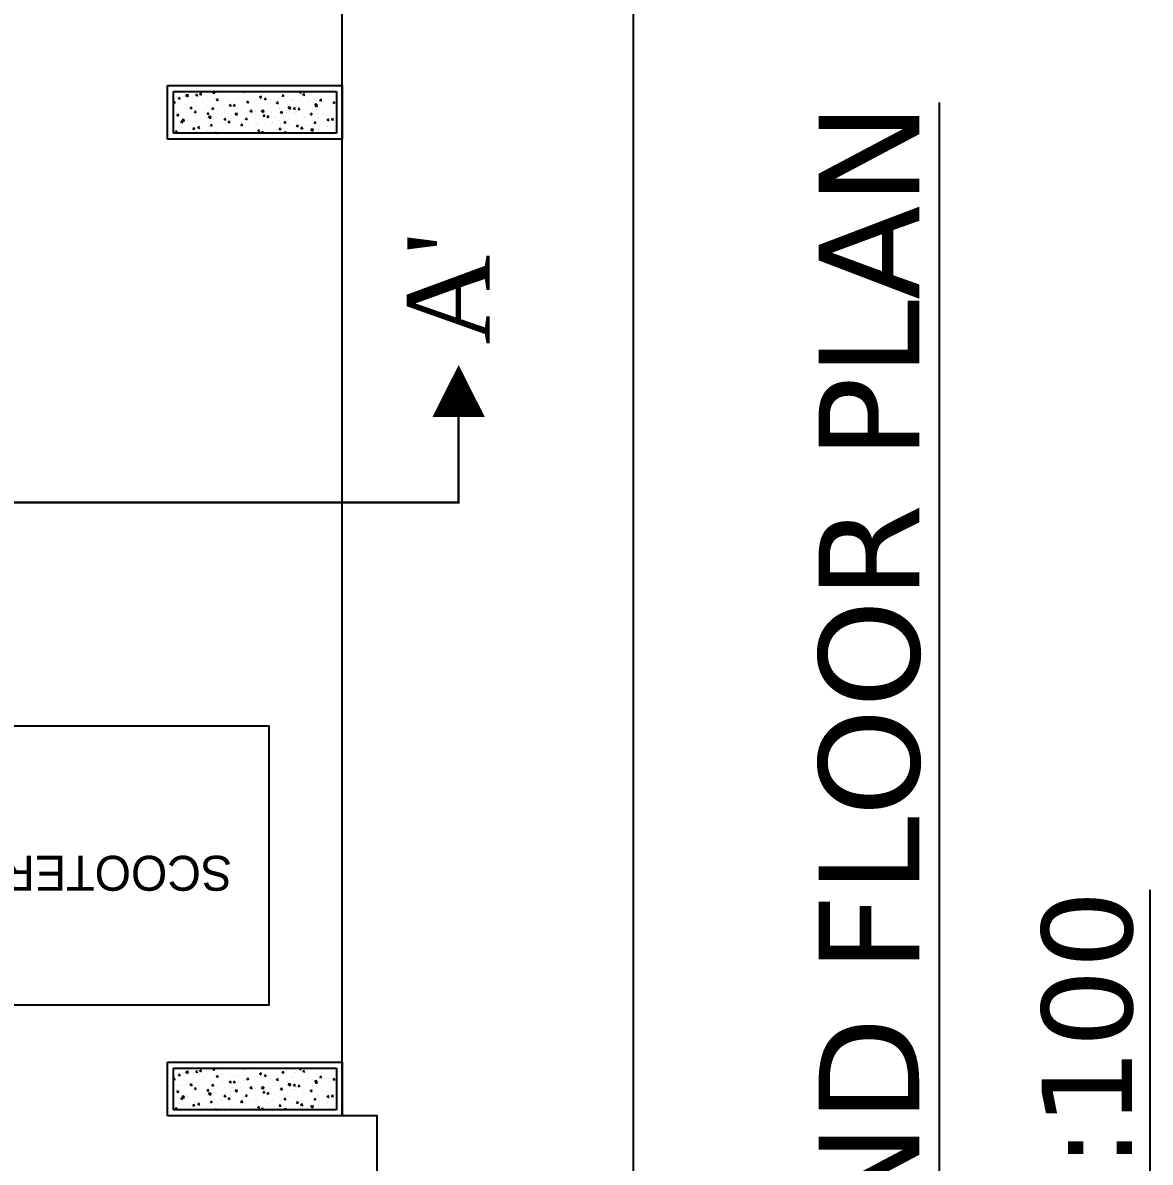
# Model space of a CAD drawing. Header units: inches. Extents: x 182687 to 187672, y -88924 to -84846.
# Drawn here: x 183095.9 to 183285.3, y -87516.2 to -87324.7 of the extents above; entities that cross this region are included whole.
import ezdxf
from ezdxf.enums import TextEntityAlignment as Align

# ---------------------------------------------------------------- set-up
doc = ezdxf.new("R2010")
doc.units = ezdxf.units.IN
doc.header["$MEASUREMENT"] = 0
doc.header["$PDMODE"] = 97
doc.styles.add('DimText', font='arial.ttf')
doc.styles.add('HemBha', font='GOTHIC.TTF')
doc.styles.get("Standard").update_dxf_attribs({"font": 'arial.ttf'})
doc.dimstyles.new('RECORDED', dxfattribs={"dimtxt": 0.23, "dimasz": 0.2, "dimexe": 0.15, "dimexo": 0.3, "dimgap": 0.15, "dimtad": 0, "dimrnd": 0.005, "dimzin": 0, "dimdsep": 46, "dimtxsty": 'DimText', "dimblk1": 'ARCHTICK', "dimblk2": 'ARCHTICK', "dimsah": 1, "dimcen": 0.2, "dimdle": 0.1, "dimadec": 0, "dimazin": 0, "dimtfac": 1, "dimtofl": 0, "dimtmove": 0, "dimatfit": 3, "dimfxl": 300, "dimtolj": 1, "dimtzin": 0, "dimarcsym": 0})

# ---------------------------------------------------------------- blocks, each defined once
blk = doc.blocks.new('_ArchTick')
at = {"color": 0, "linetype": 'ByBlock', "const_width": 0.15}
blk.add_lwpolyline([(-0.5, -0.5), (0.5, 0.5)], dxfattribs=at)
blk = doc.blocks.new('*D33')
at = {"color": 0, "lineweight": -2, "transparency": 16777216}
for p, q in [((183198.44, -87162.6), (183198.44, -87542.46)), ((183149.83, -87162.7), (183198.59, -87162.7)), ((183198.44, -87924.28), (183198.44, -87544.42)), ((183155.7, -87924.18), (183198.59, -87924.18))]:
    blk.add_line(p, q, dxfattribs=at)
at = {"layer": 'Defpoints', "color": 0, "transparency": 16777216}
for p in [(183149.53, -87162.7), (183155.4, -87924.18), (183198.44, -87924.18)]:
    blk.add_point(p, dxfattribs=at)
at = {"color": 0, "lineweight": -2, "transparency": 16777216, "xscale": 0.2000000029802322, "yscale": 0.2000000029802322, "zscale": 0.2000000029802322}
for p, rotation in [((183198.44, -87162.7), 90), ((183198.44, -87924.18), 270)]:
    blk.add_blockref('_ArchTick', p, dxfattribs=dict(at, rotation=rotation))
at = {"color": 0, "transparency": 16777216, "insert": (183198.44, -87543.44), "char_height": 0.23, "attachment_point": 5, "rotation": 90, "style": 'DimText'}
blk.add_mtext('\\A1;{\\H1.7391x;761.48}', dxfattribs=at)

msp = doc.modelspace()

# ---------------------------------------------------------------- linework, layer by layer
for p, q in [((183120.178, -87344.25), (183120.178, -87335.25)), ((183120.178, -87335.25), (183149.526, -87335.25)), ((183121.156, -87343.272), (183121.156, -87336.229)), ((183121.156, -87336.229), (183148.548, -87336.229)), ((183148.548, -87336.229), (183148.548, -87343.272)), ((183149.526, -87335.25), (183149.526, -87344.25)), ((183149.526, -87344.25), (183120.178, -87344.25)), ((183148.548, -87343.272), (183121.156, -87343.272)), ((183120.178, -87508.442), (183120.178, -87499.442)), ((183120.178, -87499.442), (183149.526, -87499.442)), ((183149.526, -87499.442), (183149.526, -87508.442)), ((183121.156, -87507.463), (183121.156, -87500.42)), ((183121.156, -87500.42), (183148.548, -87500.42)), ((183148.548, -87500.42), (183148.548, -87507.463)), ((183148.548, -87507.463), (183121.156, -87507.463)), ((183149.526, -87508.442), (183120.178, -87508.442))]:
    msp.add_line(p, q)
at = {"linetype": 'Continuous'}
for p, q in [((183121.744, -87336.465), (183121.744, -87336.465)), ((183123.626, -87336.817), (183123.254, -87336.861)), ((183123.571, -87337.165), (183123.254, -87336.86)), ((183123.572, -87337.165), (183123.626, -87336.817)), ((183125.187, -87336.788), (183124.941, -87336.834)), ((183125.166, -87337.022), (183124.941, -87336.834)), ((183125.003, -87336.247), (183125.003, -87336.247)), ((183125.166, -87337.022), (183125.187, -87336.788)), ((183125.737, -87336.853), (183125.632, -87336.579)), ((183125.868, -87336.659), (183125.632, -87336.579)), ((183125.737, -87336.853), (183125.868, -87336.659)), ((183127.009, -87336.585), (183127.009, -87336.585)), ((183127.397, -87336.63), (183127.397, -87336.63)), ((183128.085, -87336.299), (183127.713, -87336.342)), ((183128.031, -87336.646), (183127.713, -87336.342)), ((183128.13, -87336.245), (183127.885, -87336.291)), ((183128.11, -87336.479), (183127.885, -87336.291)), ((183128.031, -87336.647), (183128.085, -87336.299)), ((183128.11, -87336.479), (183128.13, -87336.245)), ((183128.812, -87336.679), (183128.812, -87336.679)), ((183129.535, -87336.522), (183129.535, -87336.522)), ((183129.958, -87336.259), (183129.958, -87336.259)), ((183132.987, -87336.422), (183132.913, -87336.229)), ((183132.987, -87336.422), (183133.118, -87336.229)), ((183133.086, -87336.798), (183133.086, -87336.798)), ((183134.464, -87336.844), (183134.464, -87336.844)), ((183134.913, -87336.27), (183134.913, -87336.27)), ((183135.879, -87336.893), (183135.879, -87336.893)), ((183137.163, -87336.25), (183137.163, -87336.25)), ((183137.227, -87336.441), (183137.227, -87336.441)), ((183139.658, -87336.88), (183139.413, -87336.926)), ((183139.637, -87337.114), (183139.413, -87336.926)), ((183139.637, -87337.114), (183139.658, -87336.88)), ((183139.868, -87336.282), (183139.868, -87336.282)), ((183141.677, -87336.965), (183141.677, -87336.965)), ((183142.601, -87336.337), (183142.356, -87336.383)), ((183142.581, -87336.571), (183142.356, -87336.383)), ((183142.581, -87336.571), (183142.601, -87336.337)), ((183143.075, -87336.942), (183142.97, -87336.668)), ((183143.207, -87336.748), (183142.97, -87336.668)), ((183143.075, -87336.942), (183143.207, -87336.748)), ((183143.228, -87336.48), (183143.228, -87336.48)), ((183144.294, -87336.655), (183144.294, -87336.655)), ((183144.823, -87336.294), (183144.823, -87336.294)), ((183145.754, -87336.417), (183145.754, -87336.417)), ((183147.056, -87336.243), (183147.056, -87336.243)), ((183148.47, -87336.292), (183148.47, -87336.292)), ((183121.324, -87338.237), (183121.219, -87337.963)), ((183121.455, -87338.042), (183121.219, -87337.963)), ((183121.299, -87337.58), (183121.299, -87337.58)), ((183121.324, -87338.237), (183121.455, -87338.042)), ((183121.381, -87337.618), (183121.381, -87337.618)), ((183121.701, -87337.105), (183121.701, -87337.105)), ((183121.873, -87337.445), (183121.873, -87337.445)), ((183122.243, -87337.331), (183121.998, -87337.377)), ((183122.223, -87337.565), (183121.998, -87337.377)), ((183122.223, -87337.565), (183122.243, -87337.331)), ((183122.933, -87337.133), (183122.933, -87337.133)), ((183123.003, -87337.152), (183123.003, -87337.152)), ((183123.06, -87338.368), (183123.06, -87338.368)), ((183123.288, -87337.495), (183123.288, -87337.495)), ((183123.417, -87338.474), (183123.417, -87338.474)), ((183124.306, -87337.2), (183124.306, -87337.2)), ((183124.636, -87337.042), (183124.636, -87337.042)), ((183124.831, -87338.524), (183124.831, -87338.524)), ((183124.932, -87337.895), (183124.932, -87337.895)), ((183125.394, -87338.529), (183125.394, -87338.529)), ((183125.458, -87337.07), (183125.458, -87337.07)), ((183125.609, -87337.247), (183125.609, -87337.247)), ((183126.179, -87338.071), (183126.179, -87338.071)), ((183126.254, -87337.592), (183126.254, -87337.592)), ((183126.911, -87337.295), (183126.911, -87337.295)), ((183126.921, -87338.674), (183126.921, -87338.674)), ((183128.015, -87338.379), (183128.015, -87338.379)), ((183128.214, -87337.343), (183128.214, -87337.343)), ((183128.574, -87337.805), (183128.469, -87337.531)), ((183128.706, -87337.611), (183128.469, -87337.531)), ((183128.574, -87337.805), (183128.706, -87337.611)), ((183128.941, -87337.659), (183128.941, -87337.659)), ((183129.009, -87337.347), (183129.009, -87337.347)), ((183129.446, -87338.61), (183129.446, -87338.61)), ((183129.517, -87337.39), (183129.517, -87337.39)), ((183130.349, -87338.541), (183130.349, -87338.541)), ((183130.355, -87337.709), (183130.355, -87337.709)), ((183130.484, -87338.688), (183130.484, -87338.688)), ((183130.828, -87338.509), (183130.583, -87338.554)), ((183130.807, -87338.743), (183130.583, -87338.554)), ((183130.807, -87338.743), (183130.828, -87338.509)), ((183130.819, -87337.438), (183130.819, -87337.438)), ((183130.998, -87338.125), (183130.998, -87338.125)), ((183131.209, -87337.603), (183131.209, -87337.603)), ((183131.412, -87338.758), (183131.307, -87338.484)), ((183131.543, -87338.563), (183131.307, -87338.484)), ((183131.412, -87338.758), (183131.543, -87338.563)), ((183131.703, -87337.256), (183131.703, -87337.256)), ((183131.898, -87338.738), (183131.898, -87338.738)), ((183132.122, -87337.485), (183132.122, -87337.485)), ((183132.97, -87338.391), (183132.97, -87338.391)), ((183132.998, -87338.887), (183132.998, -87338.887)), ((183133.246, -87338.286), (183133.246, -87338.286)), ((183133.424, -87337.533), (183133.424, -87337.533)), ((183133.523, -87338.062), (183133.523, -87338.062)), ((183133.771, -87337.966), (183133.526, -87338.011)), ((183133.751, -87338.2), (183133.526, -87338.011)), ((183133.751, -87338.2), (183133.771, -87337.966)), ((183134.727, -87337.58), (183134.727, -87337.58)), ((183135.075, -87337.577), (183135.075, -87337.577)), ((183135.304, -87338.553), (183135.304, -87338.553)), ((183135.825, -87337.374), (183135.72, -87337.1)), ((183135.956, -87337.179), (183135.72, -87337.1)), ((183135.825, -87337.374), (183135.956, -87337.179)), ((183136.008, -87337.873), (183136.008, -87337.873)), ((183136.03, -87337.628), (183136.03, -87337.628)), ((183136.164, -87337.615), (183136.164, -87337.615)), ((183136.715, -87337.423), (183136.469, -87337.469)), ((183136.694, -87337.657), (183136.469, -87337.469)), ((183136.694, -87337.657), (183136.715, -87337.423)), ((183137.074, -87338.339), (183137.074, -87338.339)), ((183137.332, -87337.676), (183137.332, -87337.676)), ((183137.422, -87337.923), (183137.422, -87337.923)), ((183137.551, -87338.902), (183137.551, -87338.902)), ((183137.6, -87337.514), (183137.6, -87337.514)), ((183137.925, -87338.403), (183137.925, -87338.403)), ((183138.662, -87338.326), (183138.557, -87338.052)), ((183138.794, -87338.131), (183138.557, -87338.052)), ((183138.635, -87337.723), (183138.635, -87337.723)), ((183138.662, -87338.326), (183138.794, -87338.131)), ((183138.77, -87337.47), (183138.77, -87337.47)), ((183139.152, -87337.028), (183139.152, -87337.028)), ((183139.938, -87337.771), (183139.938, -87337.771)), ((183140.26, -87338.564), (183140.26, -87338.564)), ((183140.314, -87338.5), (183140.314, -87338.5)), ((183141.119, -87337.626), (183141.119, -87337.626)), ((183141.151, -87337.79), (183141.151, -87337.79)), ((183141.24, -87337.818), (183141.24, -87337.818)), ((183141.532, -87337.058), (183141.532, -87337.058)), ((183142.543, -87337.866), (183142.543, -87337.866)), ((183142.88, -87338.414), (183142.88, -87338.414)), ((183142.946, -87337.108), (183142.946, -87337.108)), ((183143.075, -87338.087), (183143.075, -87338.087)), ((183143.14, -87338.569), (183143.14, -87338.569)), ((183143.845, -87337.914), (183143.845, -87337.914)), ((183144.49, -87338.137), (183144.49, -87338.137)), ((183145.275, -87338.4), (183144.903, -87338.443)), ((183145.221, -87338.747), (183144.903, -87338.443)), ((183145.299, -87338.601), (183145.054, -87338.646)), ((183145.279, -87338.835), (183145.054, -87338.646)), ((183145.148, -87337.961), (183145.148, -87337.961)), ((183145.215, -87338.576), (183145.215, -87338.576)), ((183145.221, -87338.748), (183145.275, -87338.4)), ((183145.228, -87337.242), (183145.228, -87337.242)), ((183145.279, -87338.835), (183145.299, -87338.601)), ((183145.665, -87338.506), (183145.665, -87338.506)), ((183145.913, -87337.895), (183145.808, -87337.621)), ((183146.044, -87337.7), (183145.808, -87337.621)), ((183145.838, -87337.684), (183145.838, -87337.684)), ((183145.913, -87337.895), (183146.044, -87337.7)), ((183146.074, -87337.638), (183146.074, -87337.638)), ((183146.451, -87338.009), (183146.451, -87338.009)), ((183147.217, -87338.021), (183147.217, -87338.021)), ((183147.381, -87338.714), (183147.381, -87338.714)), ((183147.753, -87338.056), (183147.753, -87338.056)), ((183147.835, -87338.426), (183147.835, -87338.426)), ((183148.242, -87338.058), (183147.997, -87338.103)), ((183148.222, -87338.292), (183147.997, -87338.103)), ((183148.222, -87338.292), (183148.242, -87338.058)), ((183121.293, -87339.707), (183121.293, -87339.707)), ((183121.69, -87339.862), (183121.69, -87339.862)), ((183121.998, -87340.138), (183121.752, -87340.183)), ((183121.977, -87340.372), (183121.752, -87340.183)), ((183121.977, -87340.372), (183121.998, -87340.138)), ((183121.994, -87339.137), (183121.994, -87339.137)), ((183122.199, -87339.916), (183122.199, -87339.916)), ((183122.844, -87339.222), (183122.844, -87339.222)), ((183123.297, -87339.185), (183123.297, -87339.185)), ((183123.451, -87340.65), (183123.451, -87340.65)), ((183124.161, -87339.189), (183124.056, -87338.915)), ((183124.293, -87338.994), (183124.056, -87338.915)), ((183124.161, -87339.189), (183124.293, -87338.994)), ((183124.599, -87339.232), (183124.599, -87339.232)), ((183124.941, -87339.595), (183124.696, -87339.64)), ((183124.921, -87339.829), (183124.696, -87339.64)), ((183124.844, -87339.984), (183124.844, -87339.984)), ((183124.921, -87339.829), (183124.941, -87339.595)), ((183124.96, -87339.504), (183124.96, -87339.504)), ((183125.369, -87339.159), (183125.369, -87339.159)), ((183125.786, -87340.811), (183125.786, -87340.811)), ((183125.902, -87339.28), (183125.902, -87339.28)), ((183126.374, -87339.553), (183126.374, -87339.553)), ((183126.503, -87340.533), (183126.503, -87340.533)), ((183126.645, -87339.874), (183126.645, -87339.874)), ((183126.833, -87340.762), (183126.833, -87340.762)), ((183126.999, -87340.141), (183126.894, -87339.867)), ((183127.13, -87339.947), (183126.894, -87339.867)), ((183126.999, -87340.141), (183127.13, -87339.947)), ((183127.437, -87340.475), (183127.066, -87340.518)), ((183127.383, -87340.823), (183127.066, -87340.518)), ((183127.205, -87339.327), (183127.205, -87339.327)), ((183127.383, -87340.823), (183127.437, -87340.475)), ((183127.884, -87339.052), (183127.639, -87339.097)), ((183127.864, -87339.286), (183127.639, -87339.097)), ((183127.723, -87339.101), (183127.723, -87339.101)), ((183127.864, -87339.286), (183127.884, -87339.052)), ((183127.918, -87340.583), (183127.918, -87340.583)), ((183128.406, -87340.661), (183128.406, -87340.661)), ((183128.507, -87339.375), (183128.507, -87339.375)), ((183128.921, -87339.436), (183128.921, -87339.436)), ((183129.266, -87340.13), (183129.266, -87340.13)), ((183129.358, -87340.699), (183129.358, -87340.699)), ((183129.836, -87341.093), (183129.731, -87340.819)), ((183129.968, -87340.899), (183129.731, -87340.819)), ((183129.81, -87339.423), (183129.81, -87339.423)), ((183130.91, -87340.214), (183130.91, -87340.214)), ((183131.113, -87339.47), (183131.113, -87339.47)), ((183131.897, -87339.956), (183131.525, -87339.999)), ((183131.843, -87340.304), (183131.525, -87339.999)), ((183131.6, -87339.885), (183131.6, -87339.885)), ((183131.843, -87340.304), (183131.897, -87339.956)), ((183132.027, -87339.718), (183132.027, -87339.718)), ((183132.415, -87339.518), (183132.415, -87339.518)), ((183133.526, -87340.773), (183133.28, -87340.818)), ((183133.505, -87341.007), (183133.28, -87340.818)), ((183133.361, -87340.673), (183133.361, -87340.673)), ((183133.435, -87340.151), (183133.435, -87340.151)), ((183133.442, -87339.768), (183133.442, -87339.768)), ((183133.505, -87341.007), (183133.526, -87340.773)), ((183133.571, -87340.747), (183133.571, -87340.747)), ((183133.718, -87339.565), (183133.718, -87339.565)), ((183134.249, -87339.71), (183134.144, -87339.436)), ((183134.381, -87339.515), (183134.144, -87339.436)), ((183134.249, -87339.71), (183134.381, -87339.515)), ((183134.79, -87339.315), (183134.79, -87339.315)), ((183134.985, -87340.797), (183134.985, -87340.797)), ((183134.987, -87339.666), (183134.987, -87339.666)), ((183135.02, -87339.613), (183135.02, -87339.613)), ((183136.302, -87339.785), (183135.984, -87339.48)), ((183136.356, -87339.437), (183135.985, -87339.48)), ((183136.469, -87340.23), (183136.224, -87340.275)), ((183136.448, -87340.464), (183136.224, -87340.275)), ((183136.302, -87339.785), (183136.356, -87339.437)), ((183136.323, -87339.66), (183136.323, -87339.66)), ((183136.333, -87340.344), (183136.333, -87340.344)), ((183136.448, -87340.464), (183136.469, -87340.23)), ((183136.555, -87339.897), (183136.555, -87339.897)), ((183137.087, -87340.662), (183136.982, -87340.388)), ((183137.218, -87340.467), (183136.982, -87340.388)), ((183136.986, -87340.428), (183136.986, -87340.428)), ((183137.087, -87340.662), (183137.218, -87340.467)), ((183137.512, -87339.603), (183137.512, -87339.603)), ((183137.626, -87339.708), (183137.626, -87339.708)), ((183138.316, -87340.685), (183138.316, -87340.685)), ((183138.928, -87339.756), (183138.928, -87339.756)), ((183138.966, -87338.952), (183138.966, -87338.952)), ((183139.063, -87339.117), (183139.063, -87339.117)), ((183139.095, -87339.932), (183139.095, -87339.932)), ((183139.412, -87339.687), (183139.167, -87339.732)), ((183139.392, -87339.921), (183139.167, -87339.732)), ((183139.392, -87339.921), (183139.412, -87339.687)), ((183140.231, -87339.803), (183140.231, -87339.803)), ((183140.816, -87338.918), (183140.444, -87338.962)), ((183140.762, -87339.266), (183140.444, -87338.961)), ((183140.509, -87339.982), (183140.509, -87339.982)), ((183140.762, -87339.266), (183140.816, -87338.918)), ((183141.063, -87339.879), (183141.063, -87339.879)), ((183141.5, -87339.278), (183141.395, -87339.004)), ((183141.631, -87339.083), (183141.395, -87339.004)), ((183141.5, -87339.278), (183141.631, -87339.083)), ((183141.51, -87339.908), (183141.51, -87339.908)), ((183141.534, -87339.851), (183141.534, -87339.851)), ((183141.589, -87339.054), (183141.589, -87339.054)), ((183141.857, -87339.529), (183141.857, -87339.529)), ((183142.356, -87339.144), (183142.11, -87339.189)), ((183142.335, -87339.378), (183142.11, -87339.189)), ((183142.335, -87339.378), (183142.356, -87339.144)), ((183142.836, -87339.898), (183142.836, -87339.898)), ((183143.052, -87340.658), (183143.052, -87340.658)), ((183143.272, -87340.696), (183143.272, -87340.696)), ((183143.401, -87340.558), (183143.401, -87340.558)), ((183144.139, -87339.946), (183144.139, -87339.946)), ((183144.337, -87340.23), (183144.232, -87339.956)), ((183144.469, -87340.036), (183144.232, -87339.956)), ((183144.337, -87340.23), (183144.469, -87340.036)), ((183144.619, -87339.117), (183144.619, -87339.117)), ((183145.14, -87339.331), (183145.14, -87339.331)), ((183145.441, -87339.994), (183145.441, -87339.994)), ((183145.577, -87340.595), (183145.577, -87340.595)), ((183146.033, -87339.166), (183146.033, -87339.166)), ((183146.162, -87340.146), (183146.162, -87340.146)), ((183146.465, -87339.92), (183146.465, -87339.92)), ((183146.744, -87340.041), (183146.744, -87340.041)), ((183147.129, -87340.109), (183147.129, -87340.109)), ((183147.576, -87340.196), (183147.576, -87340.196)), ((183148.047, -87340.089), (183148.047, -87340.089)), ((183148.227, -87340.708), (183148.227, -87340.708)), ((183121.204, -87341.796), (183121.204, -87341.796)), ((183122.082, -87342.144), (183122.082, -87342.144)), ((183122.245, -87341.114), (183122.245, -87341.114)), ((183122.394, -87341.398), (183122.394, -87341.398)), ((183122.586, -87341.525), (183122.481, -87341.251)), ((183122.717, -87341.33), (183122.481, -87341.251)), ((183122.523, -87342.378), (183122.523, -87342.378)), ((183122.586, -87341.525), (183122.717, -87341.33)), ((183122.978, -87340.993), (183122.606, -87341.037)), ((183122.924, -87341.341), (183122.606, -87341.037)), ((183122.756, -87341.311), (183122.756, -87341.311)), ((183122.924, -87341.342), (183122.978, -87340.993)), ((183123.547, -87341.161), (183123.547, -87341.161)), ((183123.742, -87340.945), (183123.742, -87340.945)), ((183123.937, -87342.427), (183123.937, -87342.427)), ((183124.696, -87342.402), (183124.45, -87342.447)), ((183124.675, -87342.636), (183124.45, -87342.447)), ((183124.675, -87342.636), (183124.696, -87342.402)), ((183124.756, -87342.073), (183124.756, -87342.073)), ((183124.85, -87341.209), (183124.85, -87341.209)), ((183125.281, -87341.248), (183125.281, -87341.248)), ((183125.285, -87341.975), (183125.285, -87341.975)), ((183125.423, -87342.477), (183125.318, -87342.203)), ((183125.555, -87342.282), (183125.318, -87342.203)), ((183125.423, -87342.477), (183125.555, -87342.282)), ((183126.153, -87341.256), (183126.153, -87341.256)), ((183127.037, -87342.156), (183127.037, -87342.156)), ((183127.639, -87341.859), (183127.394, -87341.904)), ((183127.618, -87342.093), (183127.394, -87341.904)), ((183127.455, -87341.304), (183127.455, -87341.304)), ((183127.618, -87342.093), (183127.639, -87341.859)), ((183128.047, -87341.562), (183128.047, -87341.562)), ((183128.758, -87341.351), (183128.758, -87341.351)), ((183128.832, -87341.524), (183128.832, -87341.524)), ((183129.461, -87341.612), (183129.461, -87341.612)), ((183129.59, -87342.592), (183129.59, -87342.592)), ((183129.836, -87341.093), (183129.968, -87340.899)), ((183130.06, -87341.399), (183130.06, -87341.399)), ((183130.582, -87341.316), (183130.337, -87341.361)), ((183130.562, -87341.55), (183130.337, -87341.361)), ((183130.562, -87341.55), (183130.582, -87341.316)), ((183130.741, -87340.823), (183130.741, -87340.823)), ((183130.809, -87341.16), (183130.809, -87341.16)), ((183130.821, -87342.303), (183130.821, -87342.303)), ((183131.004, -87342.642), (183131.004, -87342.642)), ((183131.363, -87341.447), (183131.363, -87341.447)), ((183131.992, -87342.167), (183131.992, -87342.167)), ((183132.353, -87342.189), (183132.353, -87342.189)), ((183132.674, -87342.045), (183132.569, -87341.771)), ((183132.805, -87341.851), (183132.569, -87341.771)), ((183132.666, -87341.494), (183132.666, -87341.494)), ((183132.674, -87342.045), (183132.805, -87341.851)), ((183132.909, -87340.976), (183132.909, -87340.976)), ((183133.347, -87342.24), (183133.347, -87342.24)), ((183133.968, -87341.542), (183133.968, -87341.542)), ((183134.898, -87341.755), (183134.898, -87341.755)), ((183135.114, -87341.777), (183135.114, -87341.777)), ((183135.271, -87341.589), (183135.271, -87341.589)), ((183135.511, -87342.997), (183135.406, -87342.723)), ((183135.643, -87342.803), (183135.406, -87342.723)), ((183135.696, -87340.835), (183135.696, -87340.835)), ((183136.528, -87341.826), (183136.528, -87341.826)), ((183136.574, -87341.637), (183136.574, -87341.637)), ((183136.898, -87342.517), (183136.898, -87342.517)), ((183136.947, -87342.179), (183136.947, -87342.179)), ((183137.423, -87341.691), (183137.423, -87341.691)), ((183137.876, -87341.685), (183137.876, -87341.685)), ((183137.877, -87341.374), (183137.877, -87341.374)), ((183139.167, -87342.494), (183138.921, -87342.539)), ((183139.146, -87342.728), (183138.921, -87342.539)), ((183138.975, -87341.206), (183138.975, -87341.206)), ((183139.146, -87342.728), (183139.167, -87342.494)), ((183139.179, -87341.732), (183139.179, -87341.732)), ((183139.42, -87342.403), (183139.42, -87342.403)), ((183139.924, -87341.614), (183139.819, -87341.34)), ((183140.056, -87341.419), (183139.819, -87341.34)), ((183139.924, -87341.614), (183140.056, -87341.419)), ((183140.481, -87341.78), (183140.481, -87341.78)), ((183140.638, -87340.961), (183140.638, -87340.961)), ((183140.651, -87340.846), (183140.651, -87340.846)), ((183140.975, -87341.968), (183140.975, -87341.968)), ((183141.5, -87341.143), (183141.5, -87341.143)), ((183141.784, -87341.827), (183141.784, -87341.827)), ((183142.11, -87341.951), (183141.865, -87341.996)), ((183142.09, -87342.185), (183141.865, -87341.996)), ((183141.902, -87342.191), (183141.902, -87342.191)), ((183142.052, -87341.011), (183142.052, -87341.011)), ((183142.09, -87342.185), (183142.11, -87341.951)), ((183142.181, -87341.991), (183142.181, -87341.991)), ((183142.762, -87342.566), (183142.657, -87342.292)), ((183142.893, -87342.371), (183142.657, -87342.292)), ((183142.762, -87342.566), (183142.893, -87342.371)), ((183143.087, -87341.875), (183143.087, -87341.875)), ((183143.596, -87342.04), (183143.596, -87342.04)), ((183144.627, -87342.576), (183144.256, -87342.619)), ((183144.573, -87342.924), (183144.256, -87342.619)), ((183144.389, -87341.922), (183144.389, -87341.922)), ((183144.573, -87342.924), (183144.627, -87342.576)), ((183145.053, -87341.408), (183144.808, -87341.453)), ((183145.033, -87341.642), (183144.808, -87341.453)), ((183144.944, -87341.588), (183144.944, -87341.588)), ((183145.033, -87341.642), (183145.053, -87341.408)), ((183145.052, -87341.42), (183145.052, -87341.42)), ((183145.489, -87342.684), (183145.489, -87342.684)), ((183145.606, -87340.858), (183145.606, -87340.858)), ((183145.692, -87341.97), (183145.692, -87341.97)), ((183146.487, -87342.617), (183146.487, -87342.617)), ((183146.857, -87342.202), (183146.857, -87342.202)), ((183146.995, -87342.018), (183146.995, -87342.018)), ((183147.041, -87342.198), (183147.041, -87342.198)), ((183147.175, -87341.182), (183147.07, -87340.908)), ((183147.306, -87340.988), (183147.07, -87340.908)), ((183147.175, -87341.182), (183147.306, -87340.988)), ((183147.705, -87341.175), (183147.705, -87341.175)), ((183147.997, -87340.865), (183147.752, -87340.91)), ((183147.976, -87341.099), (183147.752, -87340.91)), ((183147.976, -87341.099), (183147.997, -87340.865)), ((183148.297, -87342.065), (183148.297, -87342.065)), ((183121.218, -87343.075), (183121.218, -87343.075)), ((183121.223, -87343.082), (183121.223, -87343.082)), ((183121.752, -87342.945), (183121.507, -87342.99)), ((183121.732, -87343.179), (183121.507, -87342.99)), ((183121.732, -87343.179), (183121.752, -87342.945)), ((183122.52, -87343.123), (183122.52, -87343.123)), ((183123.823, -87343.17), (183123.823, -87343.17)), ((183123.843, -87342.932), (183123.843, -87342.932)), ((183125.125, -87343.218), (183125.125, -87343.218)), ((183126.178, -87343.094), (183126.178, -87343.094)), ((183126.428, -87343.265), (183126.428, -87343.265)), ((183126.745, -87342.851), (183126.745, -87342.851)), ((183126.829, -87343.004), (183126.829, -87343.004)), ((183128.201, -87343.272), (183128.156, -87343.155)), ((183128.392, -87343.234), (183128.156, -87343.155)), ((183128.367, -87343.272), (183128.392, -87343.234)), ((183128.798, -87342.943), (183128.798, -87342.943)), ((183129.27, -87342.788), (183129.27, -87342.788)), ((183131.133, -87343.105), (183131.133, -87343.105)), ((183132.821, -87343.065), (183132.821, -87343.065)), ((183133.753, -87342.955), (183133.753, -87342.955)), ((183133.896, -87343.218), (183133.896, -87343.218)), ((183135.511, -87342.997), (183135.643, -87342.803)), ((183136.223, -87343.037), (183135.978, -87343.082)), ((183136.203, -87343.271), (183135.978, -87343.082)), ((183136.088, -87343.117), (183136.088, -87343.117)), ((183136.203, -87343.271), (183136.223, -87343.037)), ((183136.657, -87342.806), (183136.657, -87342.806)), ((183138.072, -87342.856), (183138.072, -87342.856)), ((183138.708, -87342.967), (183138.708, -87342.967)), ((183140.168, -87343.095), (183139.796, -87343.138)), ((183139.936, -87343.272), (183139.796, -87343.138)), ((183140.14, -87343.272), (183140.168, -87343.095)), ((183141.043, -87343.128), (183141.043, -87343.128)), ((183141.412, -87343.232), (183141.412, -87343.232)), ((183142.964, -87342.747), (183142.964, -87342.747)), ((183143.663, -87342.978), (183143.663, -87342.978)), ((183143.725, -87343.02), (183143.725, -87343.02)), ((183145.139, -87343.07), (183145.139, -87343.07)), ((183145.505, -87343.272), (183145.494, -87343.244)), ((183145.578, -87343.272), (183145.494, -87343.244)), ((183145.998, -87343.14), (183145.998, -87343.14)), ((183121.701, -87501.296), (183121.701, -87501.296)), ((183121.744, -87500.656), (183121.744, -87500.656)), ((183121.873, -87501.636), (183121.873, -87501.636)), ((183122.243, -87501.523), (183121.998, -87501.568)), ((183122.223, -87501.757), (183121.998, -87501.568)), ((183122.223, -87501.757), (183122.243, -87501.523)), ((183122.933, -87501.324), (183122.933, -87501.324)), ((183123.003, -87501.344), (183123.003, -87501.344)), ((183123.626, -87501.009), (183123.254, -87501.052)), ((183123.571, -87501.357), (183123.254, -87501.052)), ((183123.288, -87501.686), (183123.288, -87501.686)), ((183123.572, -87501.357), (183123.626, -87501.009)), ((183124.306, -87501.391), (183124.306, -87501.391)), ((183124.636, -87501.233), (183124.636, -87501.233)), ((183125.187, -87500.98), (183124.941, -87501.025)), ((183125.166, -87501.214), (183124.941, -87501.025)), ((183125.003, -87500.439), (183125.003, -87500.439)), ((183125.166, -87501.214), (183125.187, -87500.98)), ((183125.458, -87501.261), (183125.458, -87501.261)), ((183125.609, -87501.439), (183125.609, -87501.439)), ((183125.737, -87501.045), (183125.632, -87500.771)), ((183125.868, -87500.85), (183125.632, -87500.771)), ((183125.737, -87501.045), (183125.868, -87500.85)), ((183126.911, -87501.486), (183126.911, -87501.486)), ((183127.009, -87500.776), (183127.009, -87500.776)), ((183127.397, -87500.821), (183127.397, -87500.821)), ((183128.085, -87500.49), (183127.713, -87500.533)), ((183128.031, -87500.838), (183127.713, -87500.533)), ((183128.13, -87500.437), (183127.885, -87500.482)), ((183128.11, -87500.671), (183127.885, -87500.482)), ((183128.031, -87500.838), (183128.085, -87500.49)), ((183128.11, -87500.671), (183128.13, -87500.437)), ((183128.214, -87501.534), (183128.214, -87501.534)), ((183128.574, -87501.997), (183128.469, -87501.723)), ((183128.706, -87501.802), (183128.469, -87501.723)), ((183128.812, -87500.871), (183128.812, -87500.871)), ((183129.009, -87501.538), (183129.009, -87501.538)), ((183129.517, -87501.581), (183129.517, -87501.581)), ((183129.535, -87500.713), (183129.535, -87500.713)), ((183129.958, -87500.45), (183129.958, -87500.45)), ((183130.819, -87501.629), (183130.819, -87501.629)), ((183131.703, -87501.447), (183131.703, -87501.447)), ((183132.122, -87501.677), (183132.122, -87501.677)), ((183132.987, -87500.613), (183132.913, -87500.42)), ((183132.987, -87500.613), (183133.118, -87500.42)), ((183133.086, -87500.99), (183133.086, -87500.99)), ((183134.464, -87501.035), (183134.464, -87501.035)), ((183134.913, -87500.462), (183134.913, -87500.462)), ((183135.825, -87501.565), (183135.72, -87501.291)), ((183135.956, -87501.371), (183135.72, -87501.291)), ((183135.825, -87501.565), (183135.956, -87501.371)), ((183135.879, -87501.085), (183135.879, -87501.085)), ((183136.715, -87501.615), (183136.469, -87501.66)), ((183136.694, -87501.848), (183136.469, -87501.66)), ((183136.694, -87501.848), (183136.715, -87501.615)), ((183137.163, -87500.441), (183137.163, -87500.441)), ((183137.227, -87500.632), (183137.227, -87500.632)), ((183137.6, -87501.705), (183137.6, -87501.705)), ((183138.77, -87501.662), (183138.77, -87501.662)), ((183139.152, -87501.22), (183139.152, -87501.22)), ((183139.658, -87501.072), (183139.413, -87501.117)), ((183139.637, -87501.306), (183139.413, -87501.117)), ((183139.637, -87501.306), (183139.658, -87501.072)), ((183139.868, -87500.473), (183139.868, -87500.473)), ((183141.532, -87501.249), (183141.532, -87501.249)), ((183141.677, -87501.157), (183141.677, -87501.157)), ((183142.601, -87500.529), (183142.356, -87500.574)), ((183142.581, -87500.763), (183142.356, -87500.574)), ((183142.581, -87500.763), (183142.601, -87500.529)), ((183142.946, -87501.299), (183142.946, -87501.299)), ((183143.075, -87501.134), (183142.97, -87500.86)), ((183143.207, -87500.939), (183142.97, -87500.86)), ((183143.075, -87501.134), (183143.207, -87500.939)), ((183143.228, -87500.671), (183143.228, -87500.671)), ((183144.294, -87500.846), (183144.294, -87500.846)), ((183144.823, -87500.485), (183144.823, -87500.485)), ((183145.228, -87501.433), (183145.228, -87501.433)), ((183145.754, -87500.608), (183145.754, -87500.608)), ((183147.056, -87500.434), (183147.056, -87500.434)), ((183148.47, -87500.484), (183148.47, -87500.484)), ((183121.324, -87502.428), (183121.219, -87502.154)), ((183121.455, -87502.234), (183121.219, -87502.154)), ((183121.299, -87501.772), (183121.299, -87501.772)), ((183121.324, -87502.428), (183121.455, -87502.234)), ((183121.381, -87501.81), (183121.381, -87501.81)), ((183121.994, -87503.328), (183121.994, -87503.328)), ((183122.844, -87503.413), (183122.844, -87503.413)), ((183123.06, -87502.559), (183123.06, -87502.559)), ((183123.297, -87503.376), (183123.297, -87503.376)), ((183123.417, -87502.665), (183123.417, -87502.665)), ((183124.161, -87503.38), (183124.056, -87503.106)), ((183124.293, -87503.186), (183124.056, -87503.106)), ((183124.161, -87503.38), (183124.293, -87503.186)), ((183124.599, -87503.423), (183124.599, -87503.423)), ((183124.831, -87502.715), (183124.831, -87502.715)), ((183124.932, -87502.086), (183124.932, -87502.086)), ((183125.369, -87503.35), (183125.369, -87503.35)), ((183125.394, -87502.721), (183125.394, -87502.721)), ((183125.902, -87503.471), (183125.902, -87503.471)), ((183126.179, -87502.263), (183126.179, -87502.263)), ((183126.254, -87501.783), (183126.254, -87501.783)), ((183126.921, -87502.865), (183126.921, -87502.865)), ((183127.205, -87503.519), (183127.205, -87503.519)), ((183127.884, -87503.243), (183127.639, -87503.289)), ((183127.864, -87503.477), (183127.639, -87503.289)), ((183127.723, -87503.292), (183127.723, -87503.292)), ((183127.864, -87503.477), (183127.884, -87503.243)), ((183128.015, -87502.571), (183128.015, -87502.571)), ((183128.507, -87503.566), (183128.507, -87503.566)), ((183128.574, -87501.997), (183128.706, -87501.802)), ((183128.921, -87503.627), (183128.921, -87503.627)), ((183128.941, -87501.85), (183128.941, -87501.85)), ((183129.446, -87502.802), (183129.446, -87502.802)), ((183129.81, -87503.614), (183129.81, -87503.614)), ((183130.349, -87502.732), (183130.349, -87502.732)), ((183130.355, -87501.9), (183130.355, -87501.9)), ((183130.484, -87502.88), (183130.484, -87502.88)), ((183130.828, -87502.7), (183130.583, -87502.746)), ((183130.807, -87502.934), (183130.583, -87502.746)), ((183130.807, -87502.934), (183130.828, -87502.7)), ((183130.998, -87502.316), (183130.998, -87502.316)), ((183131.209, -87501.795), (183131.209, -87501.795)), ((183131.412, -87502.949), (183131.307, -87502.675)), ((183131.543, -87502.754), (183131.307, -87502.675)), ((183131.412, -87502.949), (183131.543, -87502.754)), ((183131.898, -87502.929), (183131.898, -87502.929)), ((183132.97, -87502.582), (183132.97, -87502.582)), ((183132.998, -87503.078), (183132.998, -87503.078)), ((183133.246, -87502.477), (183133.246, -87502.477)), ((183133.424, -87501.724), (183133.424, -87501.724)), ((183133.523, -87502.253), (183133.523, -87502.253)), ((183133.771, -87502.158), (183133.526, -87502.203)), ((183133.751, -87502.391), (183133.526, -87502.203)), ((183133.751, -87502.391), (183133.771, -87502.158)), ((183134.249, -87503.901), (183134.144, -87503.627)), ((183134.381, -87503.706), (183134.144, -87503.627)), ((183134.727, -87501.772), (183134.727, -87501.772)), ((183134.79, -87503.506), (183134.79, -87503.506)), ((183135.075, -87501.768), (183135.075, -87501.768)), ((183135.304, -87502.744), (183135.304, -87502.744)), ((183136.356, -87503.628), (183135.985, -87503.672)), ((183136.008, -87502.064), (183136.008, -87502.064)), ((183136.03, -87501.819), (183136.03, -87501.819)), ((183136.164, -87501.806), (183136.164, -87501.806)), ((183136.302, -87503.976), (183136.356, -87503.628)), ((183137.074, -87502.53), (183137.074, -87502.53)), ((183137.332, -87501.867), (183137.332, -87501.867)), ((183137.422, -87502.114), (183137.422, -87502.114)), ((183137.551, -87503.094), (183137.551, -87503.094)), ((183137.925, -87502.594), (183137.925, -87502.594)), ((183138.662, -87502.517), (183138.557, -87502.243)), ((183138.794, -87502.323), (183138.557, -87502.243)), ((183138.635, -87501.915), (183138.635, -87501.915)), ((183138.662, -87502.517), (183138.794, -87502.323)), ((183138.966, -87503.144), (183138.966, -87503.144)), ((183139.063, -87503.309), (183139.063, -87503.309)), ((183139.938, -87501.962), (183139.938, -87501.962)), ((183140.26, -87502.755), (183140.26, -87502.755)), ((183140.314, -87502.691), (183140.314, -87502.691)), ((183140.816, -87503.11), (183140.444, -87503.153)), ((183140.762, -87503.458), (183140.444, -87503.153)), ((183140.762, -87503.458), (183140.816, -87503.11)), ((183141.119, -87501.818), (183141.119, -87501.818)), ((183141.151, -87501.982), (183141.151, -87501.982)), ((183141.24, -87502.01), (183141.24, -87502.01)), ((183141.5, -87503.469), (183141.395, -87503.195)), ((183141.631, -87503.275), (183141.395, -87503.195)), ((183141.5, -87503.469), (183141.631, -87503.275)), ((183141.589, -87503.246), (183141.589, -87503.246)), ((183142.356, -87503.335), (183142.11, -87503.381)), ((183142.335, -87503.569), (183142.11, -87503.381)), ((183142.335, -87503.569), (183142.356, -87503.335)), ((183142.543, -87502.057), (183142.543, -87502.057)), ((183142.88, -87502.605), (183142.88, -87502.605)), ((183143.075, -87502.279), (183143.075, -87502.279)), ((183143.14, -87502.76), (183143.14, -87502.76)), ((183143.845, -87502.105), (183143.845, -87502.105)), ((183144.49, -87502.328), (183144.49, -87502.328)), ((183144.619, -87503.308), (183144.619, -87503.308)), ((183145.275, -87502.591), (183144.903, -87502.634)), ((183145.221, -87502.939), (183144.903, -87502.634)), ((183145.299, -87502.792), (183145.054, -87502.838)), ((183145.279, -87503.026), (183145.054, -87502.838)), ((183145.14, -87503.522), (183145.14, -87503.522)), ((183145.148, -87502.152), (183145.148, -87502.152)), ((183145.215, -87502.767), (183145.215, -87502.767)), ((183145.221, -87502.939), (183145.275, -87502.591)), ((183145.279, -87503.026), (183145.299, -87502.792)), ((183145.665, -87502.697), (183145.665, -87502.697)), ((183145.913, -87502.086), (183145.808, -87501.812)), ((183146.044, -87501.891), (183145.808, -87501.812)), ((183145.838, -87501.876), (183145.838, -87501.876)), ((183145.913, -87502.086), (183146.044, -87501.891)), ((183146.033, -87503.358), (183146.033, -87503.358)), ((183146.074, -87501.829), (183146.074, -87501.829)), ((183146.451, -87502.2), (183146.451, -87502.2)), ((183147.217, -87502.212), (183147.217, -87502.212)), ((183147.381, -87502.905), (183147.381, -87502.905)), ((183147.753, -87502.248), (183147.753, -87502.248)), ((183147.835, -87502.617), (183147.835, -87502.617)), ((183148.242, -87502.25), (183147.997, -87502.295)), ((183148.222, -87502.483), (183147.997, -87502.295)), ((183148.222, -87502.483), (183148.242, -87502.25)), ((183121.293, -87503.898), (183121.293, -87503.898)), ((183121.69, -87504.054), (183121.69, -87504.054)), ((183121.998, -87504.329), (183121.752, -87504.375)), ((183121.977, -87504.563), (183121.752, -87504.375)), ((183121.977, -87504.563), (183121.998, -87504.329)), ((183122.199, -87504.107), (183122.199, -87504.107)), ((183122.245, -87505.305), (183122.245, -87505.305)), ((183122.586, -87505.716), (183122.481, -87505.442)), ((183122.717, -87505.521), (183122.481, -87505.442)), ((183122.586, -87505.716), (183122.717, -87505.521)), ((183122.978, -87505.185), (183122.606, -87505.228)), ((183122.924, -87505.533), (183122.606, -87505.228)), ((183122.756, -87505.502), (183122.756, -87505.502)), ((183122.924, -87505.533), (183122.978, -87505.185)), ((183123.451, -87504.841), (183123.451, -87504.841)), ((183123.547, -87505.352), (183123.547, -87505.352)), ((183123.742, -87505.137), (183123.742, -87505.137)), ((183124.941, -87503.786), (183124.696, -87503.832)), ((183124.921, -87504.02), (183124.696, -87503.832)), ((183124.844, -87504.175), (183124.844, -87504.175)), ((183124.85, -87505.4), (183124.85, -87505.4)), ((183124.921, -87504.02), (183124.941, -87503.786)), ((183124.96, -87503.695), (183124.96, -87503.695)), ((183125.281, -87505.439), (183125.281, -87505.439)), ((183125.786, -87505.003), (183125.786, -87505.003)), ((183126.153, -87505.448), (183126.153, -87505.448)), ((183126.374, -87503.745), (183126.374, -87503.745)), ((183126.503, -87504.724), (183126.503, -87504.724)), ((183126.645, -87504.065), (183126.645, -87504.065)), ((183126.833, -87504.954), (183126.833, -87504.954)), ((183126.999, -87504.332), (183126.894, -87504.058)), ((183127.13, -87504.138), (183126.894, -87504.058)), ((183126.999, -87504.332), (183127.13, -87504.138)), ((183127.437, -87504.666), (183127.066, -87504.709)), ((183127.383, -87505.014), (183127.066, -87504.709)), ((183127.383, -87505.014), (183127.437, -87504.666)), ((183127.455, -87505.495), (183127.455, -87505.495)), ((183127.918, -87504.774), (183127.918, -87504.774)), ((183128.406, -87504.853), (183128.406, -87504.853)), ((183128.758, -87505.543), (183128.758, -87505.543)), ((183129.266, -87504.322), (183129.266, -87504.322)), ((183129.358, -87504.891), (183129.358, -87504.891)), ((183129.836, -87505.285), (183129.731, -87505.011)), ((183129.968, -87505.09), (183129.731, -87505.011)), ((183129.836, -87505.285), (183129.968, -87505.09)), ((183130.582, -87505.507), (183130.337, -87505.552)), ((183130.562, -87505.741), (183130.337, -87505.552)), ((183130.562, -87505.741), (183130.582, -87505.507)), ((183130.741, -87505.014), (183130.741, -87505.014)), ((183130.809, -87505.351), (183130.809, -87505.351)), ((183130.91, -87504.405), (183130.91, -87504.405)), ((183131.113, -87503.661), (183131.113, -87503.661)), ((183131.897, -87504.147), (183131.525, -87504.19)), ((183131.843, -87504.495), (183131.525, -87504.19)), ((183131.6, -87504.077), (183131.6, -87504.077)), ((183131.843, -87504.495), (183131.897, -87504.147)), ((183132.027, -87503.909), (183132.027, -87503.909)), ((183132.415, -87503.709), (183132.415, -87503.709)), ((183132.909, -87505.167), (183132.909, -87505.167)), ((183133.526, -87504.964), (183133.28, -87505.009)), ((183133.505, -87505.198), (183133.28, -87505.009)), ((183133.361, -87504.864), (183133.361, -87504.864)), ((183133.435, -87504.342), (183133.435, -87504.342)), ((183133.442, -87503.959), (183133.442, -87503.959)), ((183133.505, -87505.198), (183133.526, -87504.964)), ((183133.571, -87504.938), (183133.571, -87504.938)), ((183133.718, -87503.757), (183133.718, -87503.757)), ((183134.249, -87503.901), (183134.381, -87503.706)), ((183134.985, -87504.988), (183134.985, -87504.988)), ((183134.987, -87503.857), (183134.987, -87503.857)), ((183135.02, -87503.804), (183135.02, -87503.804)), ((183135.696, -87505.026), (183135.696, -87505.026)), ((183136.302, -87503.976), (183135.984, -87503.672)), ((183136.469, -87504.421), (183136.224, -87504.467)), ((183136.448, -87504.655), (183136.224, -87504.467)), ((183136.323, -87503.852), (183136.323, -87503.852)), ((183136.333, -87504.536), (183136.333, -87504.536)), ((183136.448, -87504.655), (183136.469, -87504.421)), ((183136.555, -87504.088), (183136.555, -87504.088)), ((183137.087, -87504.853), (183136.982, -87504.579)), ((183137.218, -87504.658), (183136.982, -87504.579)), ((183136.986, -87504.619), (183136.986, -87504.619)), ((183137.087, -87504.853), (183137.218, -87504.658)), ((183137.512, -87503.794), (183137.512, -87503.794)), ((183137.626, -87503.899), (183137.626, -87503.899)), ((183138.316, -87504.876), (183138.316, -87504.876)), ((183138.928, -87503.947), (183138.928, -87503.947)), ((183138.975, -87505.397), (183138.975, -87505.397)), ((183139.095, -87504.123), (183139.095, -87504.123)), ((183139.412, -87503.878), (183139.167, -87503.924)), ((183139.392, -87504.112), (183139.167, -87503.924)), ((183139.392, -87504.112), (183139.412, -87503.878)), ((183139.924, -87505.805), (183139.819, -87505.531)), ((183140.056, -87505.611), (183139.819, -87505.531)), ((183140.231, -87503.994), (183140.231, -87503.994)), ((183140.509, -87504.173), (183140.509, -87504.173)), ((183140.638, -87505.153), (183140.638, -87505.153)), ((183140.651, -87505.037), (183140.651, -87505.037)), ((183141.063, -87504.071), (183141.063, -87504.071)), ((183141.5, -87505.334), (183141.5, -87505.334)), ((183141.51, -87504.1), (183141.51, -87504.1)), ((183141.534, -87504.042), (183141.534, -87504.042)), ((183141.857, -87503.72), (183141.857, -87503.72)), ((183142.052, -87505.202), (183142.052, -87505.202)), ((183142.836, -87504.09), (183142.836, -87504.09)), ((183143.052, -87504.849), (183143.052, -87504.849)), ((183143.272, -87504.887), (183143.272, -87504.887)), ((183143.401, -87504.75), (183143.401, -87504.75)), ((183144.139, -87504.137), (183144.139, -87504.137)), ((183144.337, -87504.422), (183144.232, -87504.148)), ((183144.469, -87504.227), (183144.232, -87504.148)), ((183144.337, -87504.422), (183144.469, -87504.227)), ((183145.441, -87504.185), (183145.441, -87504.185)), ((183145.577, -87504.786), (183145.577, -87504.786)), ((183145.606, -87505.049), (183145.606, -87505.049)), ((183146.162, -87504.337), (183146.162, -87504.337)), ((183146.465, -87504.111), (183146.465, -87504.111)), ((183146.744, -87504.232), (183146.744, -87504.232)), ((183147.175, -87505.374), (183147.07, -87505.1)), ((183147.306, -87505.179), (183147.07, -87505.1)), ((183147.129, -87504.301), (183147.129, -87504.301)), ((183147.175, -87505.374), (183147.306, -87505.179)), ((183147.576, -87504.387), (183147.576, -87504.387)), ((183147.705, -87505.367), (183147.705, -87505.367)), ((183147.997, -87505.056), (183147.752, -87505.101)), ((183147.976, -87505.29), (183147.752, -87505.101)), ((183147.976, -87505.29), (183147.997, -87505.056)), ((183148.047, -87504.28), (183148.047, -87504.28)), ((183148.227, -87504.899), (183148.227, -87504.899)), ((183121.204, -87505.987), (183121.204, -87505.987)), ((183121.218, -87507.266), (183121.218, -87507.266)), ((183121.223, -87507.273), (183121.223, -87507.273)), ((183121.752, -87507.136), (183121.507, -87507.181)), ((183121.732, -87507.37), (183121.507, -87507.181)), ((183121.732, -87507.37), (183121.752, -87507.136)), ((183122.082, -87506.336), (183122.082, -87506.336)), ((183122.394, -87505.589), (183122.394, -87505.589)), ((183122.52, -87507.314), (183122.52, -87507.314)), ((183122.523, -87506.569), (183122.523, -87506.569)), ((183123.823, -87507.362), (183123.823, -87507.362)), ((183123.843, -87507.123), (183123.843, -87507.123)), ((183123.937, -87506.619), (183123.937, -87506.619)), ((183124.696, -87506.593), (183124.45, -87506.638)), ((183124.675, -87506.827), (183124.45, -87506.638)), ((183124.675, -87506.827), (183124.696, -87506.593)), ((183124.756, -87506.264), (183124.756, -87506.264)), ((183125.125, -87507.409), (183125.125, -87507.409)), ((183125.285, -87506.166), (183125.285, -87506.166)), ((183125.423, -87506.668), (183125.318, -87506.394)), ((183125.555, -87506.474), (183125.318, -87506.394)), ((183125.423, -87506.668), (183125.555, -87506.474)), ((183126.178, -87507.285), (183126.178, -87507.285)), ((183126.428, -87507.457), (183126.428, -87507.457)), ((183126.745, -87507.043), (183126.745, -87507.043)), ((183126.829, -87507.196), (183126.829, -87507.196)), ((183127.037, -87506.347), (183127.037, -87506.347)), ((183127.639, -87506.05), (183127.394, -87506.095)), ((183127.618, -87506.284), (183127.394, -87506.095)), ((183127.618, -87506.284), (183127.639, -87506.05)), ((183128.047, -87505.754), (183128.047, -87505.754)), ((183128.201, -87507.463), (183128.156, -87507.346)), ((183128.392, -87507.426), (183128.156, -87507.346)), ((183128.367, -87507.463), (183128.392, -87507.426)), ((183128.798, -87507.135), (183128.798, -87507.135)), ((183128.832, -87505.716), (183128.832, -87505.716)), ((183129.27, -87506.979), (183129.27, -87506.979)), ((183129.461, -87505.804), (183129.461, -87505.804)), ((183129.59, -87506.783), (183129.59, -87506.783)), ((183130.06, -87505.59), (183130.06, -87505.59)), ((183130.821, -87506.494), (183130.821, -87506.494)), ((183131.004, -87506.833), (183131.004, -87506.833)), ((183131.133, -87507.296), (183131.133, -87507.296)), ((183131.363, -87505.638), (183131.363, -87505.638)), ((183131.992, -87506.359), (183131.992, -87506.359)), ((183132.353, -87506.38), (183132.353, -87506.38)), ((183132.674, -87506.237), (183132.569, -87505.963)), ((183132.805, -87506.042), (183132.569, -87505.963)), ((183132.666, -87505.685), (183132.666, -87505.685)), ((183132.674, -87506.237), (183132.805, -87506.042)), ((183132.821, -87507.256), (183132.821, -87507.256)), ((183133.347, -87506.431), (183133.347, -87506.431)), ((183133.753, -87507.146), (183133.753, -87507.146)), ((183133.896, -87507.41), (183133.896, -87507.41)), ((183133.968, -87505.733), (183133.968, -87505.733)), ((183134.898, -87505.946), (183134.898, -87505.946)), ((183135.114, -87505.968), (183135.114, -87505.968)), ((183135.271, -87505.781), (183135.271, -87505.781)), ((183135.511, -87507.189), (183135.406, -87506.915)), ((183135.643, -87506.994), (183135.406, -87506.915)), ((183135.511, -87507.189), (183135.643, -87506.994)), ((183136.223, -87507.228), (183135.978, -87507.273)), ((183136.203, -87507.462), (183135.978, -87507.273)), ((183136.088, -87507.308), (183136.088, -87507.308)), ((183136.203, -87507.462), (183136.223, -87507.228)), ((183136.528, -87506.018), (183136.528, -87506.018)), ((183136.574, -87505.828), (183136.574, -87505.828)), ((183136.657, -87506.997), (183136.657, -87506.997)), ((183136.898, -87506.708), (183136.898, -87506.708)), ((183136.947, -87506.37), (183136.947, -87506.37)), ((183137.423, -87505.883), (183137.423, -87505.883)), ((183137.876, -87505.876), (183137.876, -87505.876)), ((183137.877, -87505.565), (183137.877, -87505.565)), ((183138.072, -87507.047), (183138.072, -87507.047)), ((183138.708, -87507.158), (183138.708, -87507.158)), ((183139.167, -87506.685), (183138.921, -87506.73)), ((183139.146, -87506.919), (183138.921, -87506.73)), ((183139.146, -87506.919), (183139.167, -87506.685)), ((183139.179, -87505.923), (183139.179, -87505.923)), ((183139.42, -87506.594), (183139.42, -87506.594)), ((183140.168, -87507.286), (183139.796, -87507.329)), ((183139.936, -87507.463), (183139.796, -87507.329)), ((183139.924, -87505.805), (183140.056, -87505.611)), ((183140.14, -87507.463), (183140.168, -87507.286)), ((183140.481, -87505.971), (183140.481, -87505.971)), ((183140.975, -87506.159), (183140.975, -87506.159)), ((183141.043, -87507.319), (183141.043, -87507.319)), ((183141.412, -87507.423), (183141.412, -87507.423)), ((183141.784, -87506.019), (183141.784, -87506.019)), ((183142.11, -87506.142), (183141.865, -87506.187)), ((183142.09, -87506.376), (183141.865, -87506.187)), ((183141.902, -87506.382), (183141.902, -87506.382)), ((183142.09, -87506.376), (183142.11, -87506.142)), ((183142.181, -87506.182), (183142.181, -87506.182)), ((183142.762, -87506.757), (183142.657, -87506.483)), ((183142.893, -87506.563), (183142.657, -87506.483)), ((183142.762, -87506.757), (183142.893, -87506.563)), ((183142.964, -87506.938), (183142.964, -87506.938)), ((183143.087, -87506.066), (183143.087, -87506.066)), ((183143.596, -87506.232), (183143.596, -87506.232)), ((183143.663, -87507.169), (183143.663, -87507.169)), ((183143.725, -87507.211), (183143.725, -87507.211)), ((183144.627, -87506.767), (183144.256, -87506.81)), ((183144.573, -87507.115), (183144.256, -87506.81)), ((183144.389, -87506.114), (183144.389, -87506.114)), ((183144.573, -87507.115), (183144.627, -87506.767)), ((183145.053, -87505.599), (183144.808, -87505.644)), ((183145.033, -87505.833), (183144.808, -87505.644)), ((183144.944, -87505.779), (183144.944, -87505.779)), ((183145.033, -87505.833), (183145.053, -87505.599)), ((183145.052, -87505.611), (183145.052, -87505.611)), ((183145.139, -87507.261), (183145.139, -87507.261)), ((183145.489, -87506.875), (183145.489, -87506.875)), ((183145.505, -87507.463), (183145.494, -87507.435)), ((183145.578, -87507.463), (183145.494, -87507.435)), ((183145.692, -87506.161), (183145.692, -87506.161)), ((183145.998, -87507.331), (183145.998, -87507.331)), ((183146.487, -87506.809), (183146.487, -87506.809)), ((183146.857, -87506.393), (183146.857, -87506.393)), ((183146.995, -87506.209), (183146.995, -87506.209)), ((183147.041, -87506.39), (183147.041, -87506.39)), ((183148.297, -87506.256), (183148.297, -87506.256))]:
    msp.add_line(p, q, dxfattribs=at)
msp.add_lwpolyline([(183155.396, -87924.183), (183155.396, -87508.442), (183149.526, -87508.442), (183149.526, -87162.705)])
msp.add_lwpolyline([(183169.091, -87382.232, 0, 8.785, 0), (183169.091, -87390.952, 8.785, 8.785, 0)], format="xyseb")
at = {"const_width": 0.391}
msp.add_lwpolyline([(182810.07, -87389.354), (182810.07, -87390.472), (182810.07, -87405.35), (183169.091, -87405.35), (183169.091, -87385.785)], dxfattribs=at)
msp.add_lwpolyline([(183039.355, -87489.871), (183039.355, -87442.914), (183137.181, -87442.914), (183137.181, -87489.871)], close=True)

# ---------------------------------------------------------------- texts
at = {"style": 'HemBha'}
msp.add_text('SCOOTER PARKING 3', height=5.86957, rotation=180, dxfattribs=at).set_placement((183089.598, -87464.735), align=Align.CENTER)
at = {"rotation": 90}
for s, insert, char_height, width, attachment_point in [('{\\fVerdana|b0|i0|c0|p34;\\LPROPOSED GROUND FLOOR PLAN}', (183238.211, -87534.776), 16.90435, 657.37337, 5), ("\\pxi0.026481;{\\fTimes New Roman|b0|i0|c0|p18;A'}", (183160.476, -87369.521, 0), 13.84466, 971.23209, 2), ('{\\fVerdana|b0|i0|c0|p34;\\LSCALE 1:100}', (183274.808, -87537.306), 15.21391, 513.90887, 5)]:
    msp.add_mtext(s, dxfattribs=dict(at, insert=insert, char_height=char_height, width=width, attachment_point=attachment_point))

# ---------------------------------------------------------------- dimensions: what is measured, and where the dimension line sits
dim = msp.add_linear_dim(base=(183198.439, -87924.183), p1=(183149.526, -87162.705), p2=(183155.396, -87924.183), angle=90, text='{\\H1.7391x;<>}', dimstyle='RECORDED')
dim.commit()
dim.dimension.update_dxf_attribs({"geometry": '*D33', "text_midpoint": (183198.439, -87543.444)})

doc.saveas('drawing.dxf')
